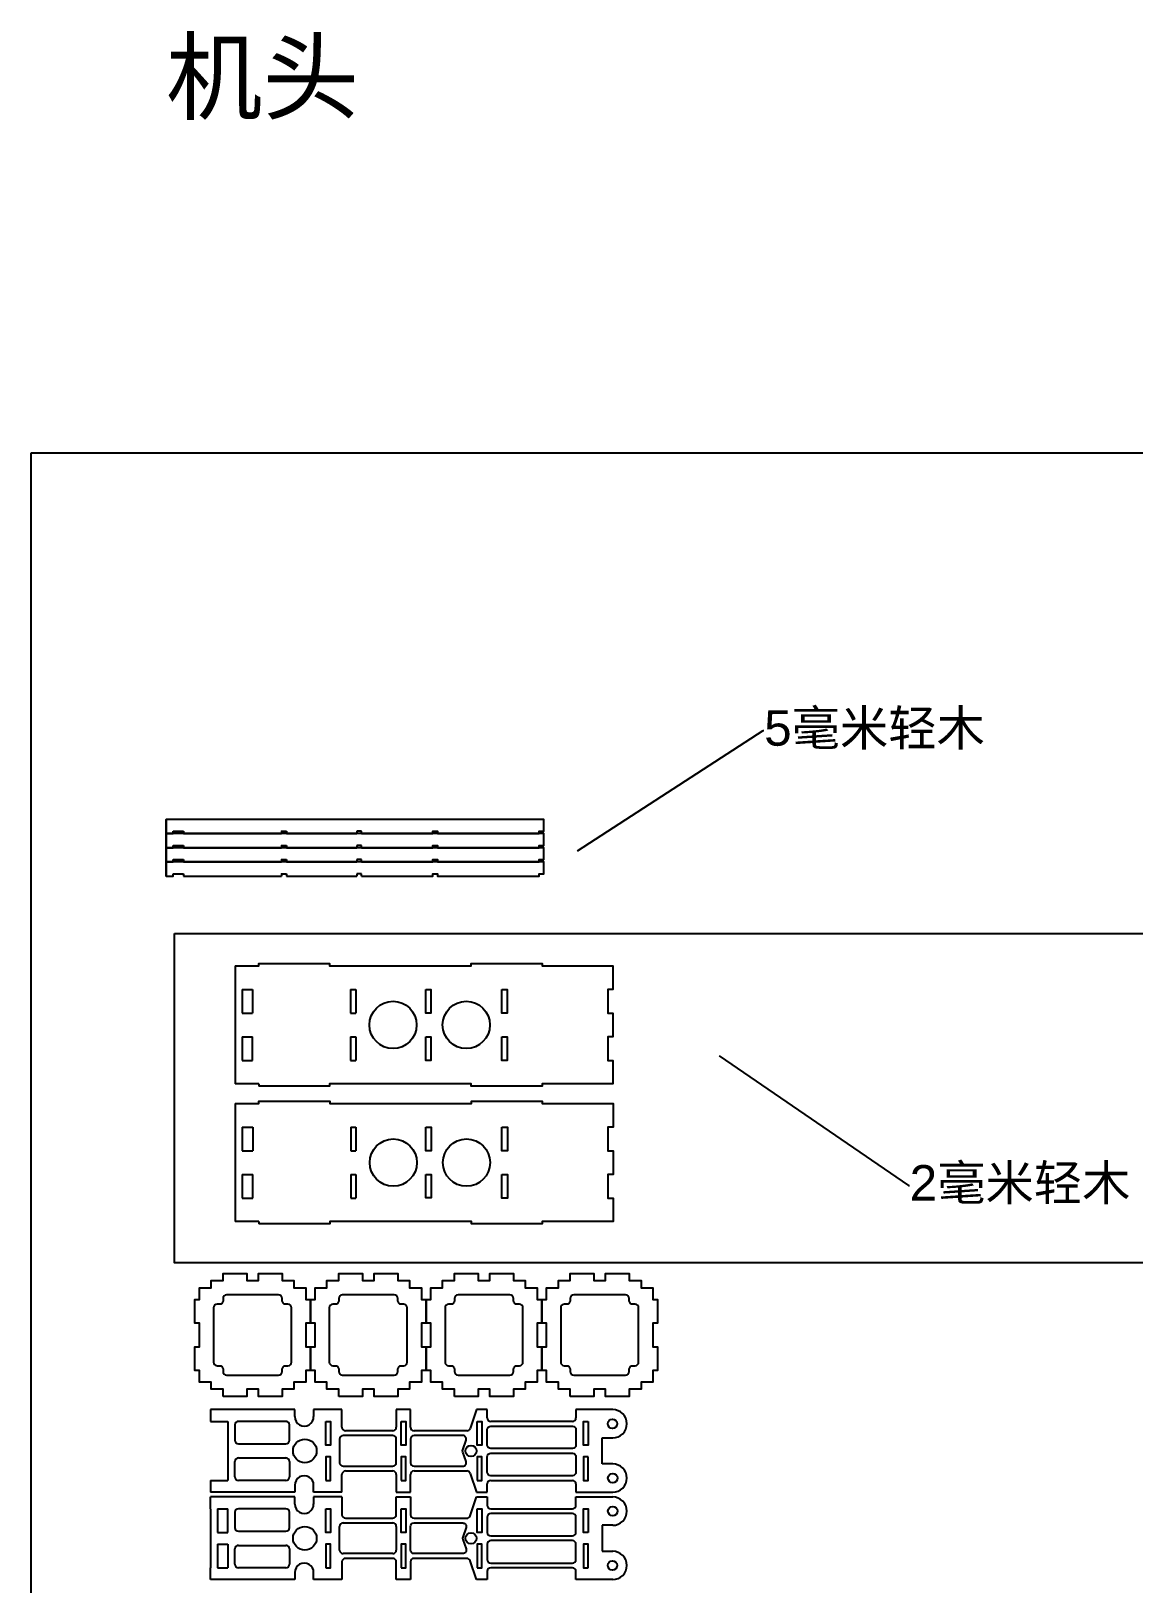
# Model space of a CAD drawing. Header units: millimetres. Extents: x 0 to 1901, y -171 to 1071.
# Drawn here: x 183 to 650, y 413 to 1071 of the extents above; entities that cross this region are included whole.
import ezdxf
from ezdxf import colors
from ezdxf.entities.mleader import LeaderData, LeaderLine
from ezdxf.math import Vec2, Vec3

# ---------------------------------------------------------------- set-up
doc = ezdxf.new("R2010")
doc.units = ezdxf.units.MM
doc.styles.get("Standard").update_dxf_attribs({"font": 'arial.ttf'})
doc.styles.add('样式 4', font='', dxfattribs={"height": 10})
doc.styles.get('样式 4').set_extended_font_data('SimSun')

msp = doc.modelspace()

# ---------------------------------------------------------------- linework, layer by layer
for p, q in [((240.14, 730.99), (240.14, 736.99)), ((240.14, 724.99), (240.14, 730.99)), ((243.14, 730.99), (243.14, 731.99)), ((243.14, 731.99), (247.54, 731.99)), ((247.54, 731.99), (247.54, 730.99)), ((247.54, 730.99), (289.07, 730.99)), ((289.07, 731.99), (289.07, 730.99)), ((291.07, 731.99), (291.07, 730.99)), ((322.92, 731.99), (320.92, 731.99)), ((320.92, 731.99), (320.92, 730.99)), ((322.92, 730.99), (322.92, 731.99)), ((240.14, 718.99), (240.14, 724.99)), ((243.14, 724.99), (243.14, 725.99)), ((243.14, 725.99), (247.54, 725.99)), ((247.54, 725.99), (247.54, 724.99)), ((247.54, 724.99), (289.07, 724.99)), ((289.07, 725.99), (289.07, 724.99)), ((291.07, 725.99), (291.07, 724.99)), ((322.92, 725.99), (320.92, 725.99)), ((320.92, 725.99), (320.92, 724.99)), ((322.92, 724.99), (322.92, 725.99)), ((240.14, 712.99), (240.14, 718.99)), ((243.14, 718.99), (243.14, 719.99)), ((243.14, 719.99), (247.54, 719.99)), ((247.54, 719.99), (247.54, 718.99)), ((247.54, 718.99), (289.07, 718.99)), ((289.07, 719.99), (289.07, 718.99)), ((291.07, 719.99), (291.07, 718.99)), ((322.92, 719.99), (320.92, 719.99)), ((320.92, 719.99), (320.92, 718.99)), ((322.92, 718.99), (322.92, 719.99)), ((243.14, 712.99), (243.14, 713.99)), ((243.14, 713.99), (247.54, 713.99)), ((247.54, 713.99), (247.54, 712.99)), ((247.54, 712.99), (289.07, 712.99)), ((289.07, 713.99), (289.07, 712.99)), ((291.07, 713.99), (291.07, 712.99)), ((322.92, 713.99), (320.92, 713.99)), ((320.92, 713.99), (320.92, 712.99)), ((322.92, 712.99), (322.92, 713.99)), ((269.32, 674.98), (274.35, 674.98)), ((269.32, 674.98), (269.32, 624.98)), ((272.32, 664.98), (276.72, 664.98)), ((272.32, 664.98), (272.32, 654.98)), ((276.72, 664.98), (276.72, 654.98)), ((318.25, 664.98), (320.45, 664.98)), ((318.25, 664.98), (318.25, 654.98)), ((320.45, 664.98), (320.45, 654.98)), ((272.32, 654.98), (276.72, 654.98)), ((318.25, 654.98), (320.45, 654.98)), ((272.32, 644.98), (276.72, 644.98)), ((272.32, 644.98), (272.32, 634.98)), ((276.72, 634.98), (276.72, 644.98)), ((318.25, 644.98), (320.45, 644.98)), ((318.25, 644.98), (318.25, 634.98)), ((320.45, 644.98), (320.45, 634.98)), ((272.32, 634.98), (276.72, 634.98)), ((318.25, 634.98), (320.45, 634.98)), ((279.35, 624.98), (269.32, 624.98)), ((279.35, 624.98), (279.35, 623.98)), ((269.42, 616.68), (274.45, 616.68)), ((269.42, 616.68), (269.42, 566.68)), ((272.42, 606.68), (276.82, 606.68)), ((272.42, 606.68), (272.42, 596.68)), ((276.82, 606.68), (276.82, 596.68)), ((318.35, 606.68), (320.55, 606.68)), ((318.35, 606.68), (318.35, 596.68)), ((320.55, 606.68), (320.55, 596.68)), ((272.42, 596.68), (276.82, 596.68)), ((318.35, 596.68), (320.55, 596.68)), ((272.42, 586.68), (276.82, 586.68)), ((272.42, 586.68), (272.42, 576.68)), ((276.82, 576.68), (276.82, 586.68)), ((318.35, 586.68), (320.55, 586.68)), ((318.35, 586.68), (318.35, 576.68)), ((320.55, 586.68), (320.55, 576.68)), ((272.42, 576.68), (276.82, 576.68)), ((318.35, 576.68), (320.55, 576.68)), ((279.45, 566.68), (269.42, 566.68)), ((279.45, 566.68), (279.45, 565.68)), ((294.63, 487.1), (258.9, 487.1)), ((258.9, 487.1), (258.9, 482.1)), ((258.9, 482.1), (258.9, 482.1)), ((258.9, 482.1), (266.3, 482.1)), ((266.3, 482.1), (266.3, 457.1)), ((258.9, 457.1), (258.9, 452.1)), ((258.9, 457.1), (266.3, 457.1)), ((294.63, 452.1), (258.9, 452.1)), ((294.63, 450.1), (258.9, 450.1)), ((258.9, 445.1), (258.9, 450.1)), ((258.9, 444.98), (258.9, 420.1)), ((261.9, 445.1), (266.3, 445.1)), ((261.9, 445.1), (261.9, 435.1)), ((266.3, 435.1), (266.3, 445.1)), ((261.9, 435.1), (266.3, 435.1)), ((261.9, 430.1), (266.3, 430.1)), ((261.9, 430.1), (261.9, 420.1)), ((266.3, 430.1), (266.3, 420.1)), ((258.9, 420.1), (258.9, 420.1)), ((258.9, 415.1), (258.9, 420.1)), ((294.63, 415.1), (258.9, 415.1)), ((261.9, 420.1), (266.3, 420.1))]:
    msp.add_line(p, q)
at = {"color": 0}
for p, q in [((284.63, 487.1), (284.63, 487.1)), ((294.63, 484.1), (294.63, 487.1)), ((314.63, 487.1), (302.63, 487.1)), ((302.63, 487.1), (302.63, 484.1)), ((314.63, 479.6), (314.63, 487.1)), ((343.63, 487.1), (337.63, 487.1)), ((337.63, 487.1), (337.63, 479.6)), ((343.63, 479.6), (343.63, 487.1)), ((371.63, 487.1), (368.89, 479.11)), ((376.13, 487.1), (371.63, 487.1)), ((376.13, 483.6), (376.13, 487.1)), ((429.28, 487.1), (413.73, 487.1)), ((413.73, 487.1), (413.73, 483.6)), ((412.23, 482.1), (377.63, 482.1)), ((313.63, 474.6), (313.63, 464.6)), ((336.13, 476.1), (315.13, 476.1)), ((336.13, 478.1), (316.13, 478.1)), ((337.63, 464.6), (337.63, 474.6)), ((367.47, 478.1), (345.13, 478.1)), ((424.8, 464.1), (424.8, 475.1)), ((424.8, 475.1), (429.28, 475.1)), ((315.13, 463.1), (336.13, 463.1)), ((316.13, 461.1), (336.13, 461.1)), ((345.13, 461.1), (367.47, 461.1)), ((429.28, 464.1), (424.8, 464.1)), ((294.63, 455.1), (294.63, 452.1)), ((302.63, 452.1), (302.63, 455.1)), ((314.63, 452.1), (314.63, 459.6)), ((337.63, 459.6), (337.63, 452.1)), ((343.63, 452.1), (343.63, 459.6)), ((368.89, 460.09), (371.63, 452.1)), ((376.13, 452.1), (376.13, 455.6)), ((377.63, 457.1), (412.23, 457.1)), ((413.73, 455.6), (413.73, 452.1)), ((284.63, 452.1), (284.63, 452.1)), ((284.63, 450.1), (284.63, 450.1)), ((294.63, 447.1), (294.63, 450.1)), ((314.63, 452.1), (302.63, 452.1)), ((314.63, 450.1), (302.63, 450.1)), ((302.63, 450.1), (302.63, 447.1)), ((314.63, 450.1), (314.63, 442.6)), ((337.63, 452.1), (343.63, 452.1)), ((337.63, 442.6), (337.63, 450.1)), ((337.63, 450.1), (343.63, 450.1)), ((343.63, 450.1), (343.63, 442.6)), ((368.89, 442.12), (371.63, 450.1)), ((371.63, 452.1), (376.13, 452.1)), ((371.63, 450.1), (376.13, 450.1)), ((376.13, 450.1), (376.13, 446.6)), ((413.73, 452.1), (429.28, 452.1)), ((413.73, 446.6), (413.73, 450.1)), ((413.73, 450.1), (429.28, 450.1)), ((316.13, 441.1), (336.13, 441.1)), ((345.13, 441.1), (367.47, 441.1)), ((377.63, 445.1), (412.23, 445.1)), ((313.63, 427.6), (313.63, 437.6)), ((315.13, 439.1), (336.13, 439.1)), ((337.63, 437.6), (337.63, 427.6)), ((429.28, 438.1), (424.8, 438.1)), ((424.8, 438.1), (424.8, 427.1)), ((314.63, 422.6), (314.63, 415.1)), ((336.13, 426.1), (315.13, 426.1)), ((336.13, 424.1), (316.13, 424.1)), ((337.63, 415.1), (337.63, 422.6)), ((343.63, 422.6), (343.63, 415.1)), ((367.47, 424.1), (345.13, 424.1)), ((371.63, 415.1), (368.89, 423.09)), ((424.8, 427.1), (429.28, 427.1)), ((284.63, 415.1), (284.63, 415.1)), ((294.63, 418.1), (294.63, 415.1)), ((302.63, 415.1), (302.63, 418.1)), ((314.63, 415.1), (302.63, 415.1)), ((343.63, 415.1), (337.63, 415.1)), ((376.13, 415.1), (371.63, 415.1)), ((376.13, 418.6), (376.13, 415.1)), ((412.23, 420.1), (377.63, 420.1)), ((413.73, 415.1), (413.73, 418.6)), ((429.28, 415.1), (413.73, 415.1))]:
    msp.add_line(p, q, dxfattribs=at)
for points in [[(182.95, 892.28), (808.19, 892.28), (808.19, 165.47), (182.95, 165.47)], [(264.26, 492.69), (264.26, 495.69), (259.26, 495.69), (259.26, 498.69), (254.26, 498.69), (254.26, 503.69), (252.26, 503.69), (252.26, 513.69), (254.26, 513.69), (254.26, 523.69), (252.26, 523.69), (252.26, 533.69), (254.26, 533.69), (254.26, 538.69), (259.26, 538.69), (259.26, 541.69), (264.26, 541.69), (264.26, 544.69), (274.26, 544.69), (274.26, 541.69), (279.26, 541.69), (279.26, 544.69), (289.26, 544.69), (289.26, 541.69), (294.26, 541.69), (294.26, 538.69), (299.26, 538.69), (299.26, 533.69), (301.26, 533.69), (301.26, 523.69), (299.26, 523.69), (299.26, 513.69), (301.26, 513.69), (301.26, 503.69), (299.26, 503.69), (299.26, 498.69), (294.26, 498.69), (294.26, 495.69), (289.26, 495.69), (289.26, 492.69), (279.26, 492.69), (279.26, 495.69), (274.26, 495.69), (274.26, 492.69)], [(313.26, 492.69), (313.26, 495.69), (308.26, 495.69), (308.26, 498.69), (303.26, 498.69), (303.26, 503.69), (301.26, 503.69), (301.26, 513.69), (303.26, 513.69), (303.26, 523.69), (301.26, 523.69), (301.26, 533.69), (303.26, 533.69), (303.26, 538.69), (308.26, 538.69), (308.26, 541.69), (313.26, 541.69), (313.26, 544.69), (323.26, 544.69), (323.26, 541.69), (328.26, 541.69), (328.26, 544.69), (338.26, 544.69), (338.26, 541.69), (343.26, 541.69), (343.26, 538.69), (348.26, 538.69), (348.26, 533.69), (350.26, 533.69), (350.26, 523.69), (348.26, 523.69), (348.26, 513.69), (350.26, 513.69), (350.26, 503.69), (348.26, 503.69), (348.26, 498.69), (343.26, 498.69), (343.26, 495.69), (338.26, 495.69), (338.26, 492.69), (328.26, 492.69), (328.26, 495.69), (323.26, 495.69), (323.26, 492.69)], [(362.26, 492.69), (362.26, 495.69), (357.26, 495.69), (357.26, 498.69), (352.26, 498.69), (352.26, 503.69), (350.26, 503.69), (350.26, 513.69), (352.26, 513.69), (352.26, 523.69), (350.26, 523.69), (350.26, 533.69), (352.26, 533.69), (352.26, 538.69), (357.26, 538.69), (357.26, 541.69), (362.26, 541.69), (362.26, 544.69), (372.26, 544.69), (372.26, 541.69), (377.26, 541.69), (377.26, 544.69), (387.26, 544.69), (387.26, 541.69), (392.26, 541.69), (392.26, 538.69), (397.26, 538.69), (397.26, 533.69), (399.26, 533.69), (399.26, 523.69), (397.26, 523.69), (397.26, 513.69), (399.26, 513.69), (399.26, 503.69), (397.26, 503.69), (397.26, 498.69), (392.26, 498.69), (392.26, 495.69), (387.26, 495.69), (387.26, 492.69), (377.26, 492.69), (377.26, 495.69), (372.26, 495.69), (372.26, 492.69)], [(411.26, 492.69), (411.26, 495.69), (406.26, 495.69), (406.26, 498.69), (401.26, 498.69), (401.26, 503.69), (399.26, 503.69), (399.26, 513.69), (401.26, 513.69), (401.26, 523.69), (399.26, 523.69), (399.26, 533.69), (401.26, 533.69), (401.26, 538.69), (406.26, 538.69), (406.26, 541.69), (411.26, 541.69), (411.26, 544.69), (421.26, 544.69), (421.26, 541.69), (426.26, 541.69), (426.26, 544.69), (436.26, 544.69), (436.26, 541.69), (441.26, 541.69), (441.26, 538.69), (446.26, 538.69), (446.26, 533.69), (448.26, 533.69), (448.26, 523.69), (446.26, 523.69), (446.26, 513.69), (448.26, 513.69), (448.26, 503.69), (446.26, 503.69), (446.26, 498.69), (441.26, 498.69), (441.26, 495.69), (436.26, 495.69), (436.26, 492.69), (426.26, 492.69), (426.26, 495.69), (421.26, 495.69), (421.26, 492.69)]]:
    msp.add_lwpolyline(points, close=True)
for points in [[(322.92, 730.99), (353.07, 730.99), (353.07, 731.98), (355.07, 731.99), (355.07, 730.99), (398.17, 730.99), (398.17, 731.99), (400.17, 731.99), (400.17, 736.99), (272.17, 736.99), (272.17, 736.99), (240.14, 736.99), (240.14, 730.99), (240.14, 730.99), (240.14, 730.99), (240.14, 730.99), (240.14, 730.99), (243.14, 730.99), (243.14, 730.99), (243.14, 730.99), (243.14, 730.99)], [(322.92, 724.99), (353.07, 724.99), (353.07, 725.98), (355.07, 725.99), (355.07, 724.99), (398.17, 724.99), (398.17, 725.99), (400.17, 725.99), (400.17, 730.99), (272.17, 730.99), (272.17, 730.99), (240.14, 730.99), (240.14, 724.99), (240.14, 724.99), (240.14, 724.99), (240.14, 724.99), (240.14, 724.99), (243.14, 724.99), (243.14, 724.99), (243.14, 724.99), (243.14, 724.99)], [(289.07, 731.99), (289.07, 731.99), (291.07, 731.99), (291.07, 731.99)], [(291.07, 730.99), (320.92, 730.99)], [(322.92, 718.99), (353.07, 718.99), (353.07, 719.98), (355.07, 719.99), (355.07, 718.99), (398.17, 718.99), (398.17, 719.99), (400.17, 719.99), (400.17, 724.99), (272.17, 724.99), (272.17, 724.99), (240.14, 724.99), (240.14, 718.99), (240.14, 718.99), (240.14, 718.99), (240.14, 718.99), (240.14, 718.99), (243.14, 718.99), (243.14, 718.99), (243.14, 718.99), (243.14, 718.99)], [(289.07, 725.99), (289.07, 725.99), (291.07, 725.99), (291.07, 725.99)], [(291.07, 724.99), (320.92, 724.99)], [(322.92, 712.99), (353.07, 712.99), (353.07, 713.98), (355.07, 713.99), (355.07, 712.99), (398.17, 712.99), (398.17, 713.99), (400.17, 713.99), (400.17, 718.99), (272.17, 718.99), (272.17, 718.99), (240.14, 718.99), (240.14, 712.99), (240.14, 712.99), (240.14, 712.99), (240.14, 712.99), (240.14, 712.99), (243.14, 712.99), (243.14, 712.99), (243.14, 712.99), (243.14, 712.99)], [(289.07, 719.99), (289.07, 719.99), (291.07, 719.99), (291.07, 719.99)], [(291.07, 718.99), (320.92, 718.99)], [(289.07, 713.99), (289.07, 713.99), (291.07, 713.99), (291.07, 713.99)], [(291.07, 712.99), (320.92, 712.99)]]:
    msp.add_lwpolyline(points)
at = {"color": 2}
msp.add_lwpolyline([(243.63, 688.71), (762.95, 688.71), (762.95, 549.3), (243.63, 549.3)], close=True, dxfattribs=at)
at = {"color": 0}
for points in [[(274.35, 674.98), (274.35, 674.98), (279.35, 674.98), (279.35, 675.98), (309.35, 675.98), (309.35, 674.98), (369.35, 674.98), (369.35, 675.98), (399.35, 675.98), (399.35, 674.98), (429.35, 674.98), (429.35, 664.98), (427.15, 664.98), (427.15, 654.98), (429.35, 654.98), (429.35, 644.98), (427.15, 644.98), (427.15, 634.98), (429.35, 634.98), (429.35, 624.98), (399.35, 624.98), (399.35, 623.98), (369.35, 623.98), (369.35, 624.98), (322.35, 624.98), (322.35, 624.98), (316.35, 624.98), (316.35, 624.98), (309.35, 624.98), (309.35, 623.98), (279.35, 623.98)], [(274.45, 616.68), (274.45, 616.68), (279.45, 616.68), (279.45, 617.68), (309.45, 617.68), (309.45, 616.68), (369.45, 616.68), (369.45, 617.68), (399.45, 617.68), (399.45, 616.68), (429.45, 616.68), (429.45, 606.68), (427.25, 606.68), (427.25, 596.68), (429.45, 596.68), (429.45, 586.68), (427.25, 586.68), (427.25, 576.68), (429.45, 576.68), (429.45, 566.68), (399.45, 566.68), (399.45, 565.68), (369.45, 565.68), (369.45, 566.68), (322.45, 566.68), (322.45, 566.68), (316.45, 566.68), (316.45, 566.68), (309.45, 566.68), (309.45, 565.68), (279.45, 565.68)], [(269.3, 480.6), (269.3, 474.1)], [(290.88, 482.1), (270.8, 482.1)], [(292.38, 474.1), (292.38, 480.6)], [(270.8, 472.6), (290.88, 472.6)], [(269.3, 458.6), (269.3, 465.1)], [(270.8, 466.6), (290.88, 466.6)], [(292.38, 465.1), (292.38, 458.6)], [(290.88, 457.1), (270.8, 457.1)], [(269.3, 443.6), (269.3, 437.1)], [(290.88, 445.1), (270.8, 445.1)], [(292.38, 437.1), (292.38, 443.6)], [(270.8, 435.6), (290.88, 435.6)], [(269.3, 421.6), (269.3, 428.1)], [(270.8, 429.6), (290.88, 429.6)], [(292.38, 428.1), (292.38, 421.6)], [(290.88, 420.1), (270.8, 420.1)]]:
    msp.add_lwpolyline(points, dxfattribs=at)
for points in [[(350.1, 664.98), (352.3, 664.97), (352.3, 654.98), (350.1, 654.98)], [(382.25, 664.98), (384.55, 664.97), (384.55, 654.98), (382.25, 654.98)], [(350.1, 644.98), (352.3, 644.97), (352.3, 634.98), (350.1, 634.98)], [(382.25, 644.98), (384.55, 644.97), (384.55, 634.98), (382.25, 634.98)], [(350.2, 606.68), (352.4, 606.67), (352.4, 596.68), (350.2, 596.68)], [(382.35, 606.68), (384.65, 606.67), (384.65, 596.68), (382.35, 596.68)], [(350.2, 586.69), (352.4, 586.68), (352.4, 576.69), (350.2, 576.69)], [(382.35, 586.68), (384.65, 586.67), (384.65, 576.68), (382.35, 576.68)], [(307.83, 482.1), (309.83, 482.1), (309.83, 472.1), (307.83, 472.1)], [(339.67, 482.1), (341.67, 482.1), (341.67, 472.1), (339.67, 472.1)], [(371.83, 482.1), (373.83, 482.1), (373.83, 472.1), (371.83, 472.1)], [(418.93, 482.1), (418.93, 472.1), (416.93, 472.1), (416.93, 482.1)], [(307.83, 457.1), (309.83, 457.1), (309.83, 467.1), (307.83, 467.1)], [(339.63, 457.1), (341.63, 457.1), (341.63, 467.1), (339.63, 467.1)], [(371.83, 457.1), (373.83, 457.1), (373.83, 467.1), (371.83, 467.1)], [(418.93, 467.1), (416.93, 467.1), (416.93, 457.1), (418.93, 457.1)], [(307.83, 445.1), (309.83, 445.1), (309.83, 435.1), (307.83, 435.1)], [(339.63, 445.1), (341.63, 445.1), (341.63, 435.11), (339.63, 435.1)], [(371.83, 445.1), (373.83, 445.1), (373.83, 435.1), (371.83, 435.1)], [(418.93, 435.1), (416.93, 435.1), (416.93, 445.1), (418.93, 445.1)], [(307.83, 420.1), (309.83, 420.1), (309.83, 430.1), (307.83, 430.1)], [(339.67, 420.1), (341.67, 420.1), (341.67, 430.1), (339.67, 430.1)], [(371.83, 420.1), (373.83, 420.1), (373.83, 430.1), (371.83, 430.1)], [(418.93, 420.1), (418.93, 430.1), (416.93, 430.1), (416.93, 420.1)]]:
    msp.add_lwpolyline(points, close=True, dxfattribs=at)
for points in [[(293.26, 530.19, 0.414214), (291.76, 531.69), (290.76, 531.69, -0.414214), (289.26, 533.19), (289.26, 534.19, 0.414214), (287.76, 535.69), (265.76, 535.69, 0.414214), (264.26, 534.19), (264.26, 533.19, -0.414214), (262.76, 531.69), (261.76, 531.69, 0.414214), (260.26, 530.19), (260.26, 507.19, 0.414214), (261.76, 505.69), (262.76, 505.69, -0.414214), (264.26, 504.19), (264.26, 503.19, 0.414214), (265.76, 501.69), (287.76, 501.69, 0.414214), (289.26, 503.19), (289.26, 504.19, -0.414214), (290.76, 505.69), (291.76, 505.69, 0.414214), (293.26, 507.19)], [(342.26, 530.19, 0.414214), (340.76, 531.69), (339.76, 531.69, -0.414214), (338.26, 533.19), (338.26, 534.19, 0.414214), (336.76, 535.69), (314.76, 535.69, 0.414214), (313.26, 534.19), (313.26, 533.19, -0.414214), (311.76, 531.69), (310.76, 531.69, 0.414214), (309.26, 530.19), (309.26, 507.19, 0.414214), (310.76, 505.69), (311.76, 505.69, -0.414214), (313.26, 504.19), (313.26, 503.19, 0.414214), (314.76, 501.69), (336.76, 501.69, 0.414214), (338.26, 503.19), (338.26, 504.19, -0.414214), (339.76, 505.69), (340.76, 505.69, 0.414214), (342.26, 507.19)], [(391.26, 530.19, 0.414214), (389.76, 531.69), (388.76, 531.69, -0.414214), (387.26, 533.19), (387.26, 534.19, 0.414214), (385.76, 535.69), (363.76, 535.69, 0.414214), (362.26, 534.19), (362.26, 533.19, -0.414214), (360.76, 531.69), (359.76, 531.69, 0.414214), (358.26, 530.19), (358.26, 507.19, 0.414214), (359.76, 505.69), (360.76, 505.69, -0.414214), (362.26, 504.19), (362.26, 503.19, 0.414214), (363.76, 501.69), (385.76, 501.69, 0.414214), (387.26, 503.19), (387.26, 504.19, -0.414214), (388.76, 505.69), (389.76, 505.69, 0.414214), (391.26, 507.19)], [(440.26, 530.19, 0.414214), (438.76, 531.69), (437.76, 531.69, -0.414214), (436.26, 533.19), (436.26, 534.19, 0.414214), (434.76, 535.69), (412.76, 535.69, 0.414214), (411.26, 534.19), (411.26, 533.19, -0.414214), (409.76, 531.69), (408.76, 531.69, 0.414214), (407.26, 530.19), (407.26, 507.19, 0.414214), (408.76, 505.69), (409.76, 505.69, -0.414214), (411.26, 504.19), (411.26, 503.19, 0.414214), (412.76, 501.69), (434.76, 501.69, 0.414214), (436.26, 503.19), (436.26, 504.19, -0.414214), (437.76, 505.69), (438.76, 505.69, 0.414214), (440.26, 507.19)]]:
    msp.add_lwpolyline(points, format="xyb", close=True)
for points in [[(376.13, 472.1), (376.13, 478.6, -0.414214), (377.63, 480.1), (412.23, 480.1, -0.414214), (413.73, 478.6), (413.73, 472.1, -0.414214), (412.23, 470.6), (377.63, 470.6, -0.414214)], [(367.17, 474.11, 0.514618), (365.76, 476.1), (345.13, 476.1, 0.414214), (343.63, 474.6), (343.63, 464.6, 0.414214), (345.13, 463.1), (365.76, 463.1, 0.514618), (367.17, 465.09), (365.79, 469.11, -0.166667), (365.79, 470.09)], [(413.73, 467.1), (413.73, 460.6, -0.414214), (412.23, 459.1), (377.63, 459.1, -0.414214), (376.13, 460.6), (376.13, 467.1, -0.414214), (377.63, 468.6), (412.23, 468.6, -0.414214)], [(413.73, 435.1), (413.73, 441.6, 0.414214), (412.23, 443.1), (377.63, 443.1, 0.414214), (376.13, 441.6), (376.13, 435.1, 0.414214), (377.63, 433.6), (412.23, 433.6, 0.414214)], [(367.17, 428.09, -0.514618), (365.76, 426.1), (345.13, 426.1, -0.414214), (343.63, 427.6), (343.63, 437.6, -0.414214), (345.13, 439.1), (365.76, 439.1, -0.514618), (367.17, 437.12), (365.79, 433.09, 0.166667), (365.79, 432.12)], [(376.13, 430.1), (376.13, 423.6, 0.414214), (377.63, 422.1), (412.23, 422.1, 0.414214), (413.73, 423.6), (413.73, 430.1, 0.414214), (412.23, 431.6), (377.63, 431.6, 0.414214)]]:
    msp.add_lwpolyline(points, format="xyb", close=True, dxfattribs=at)
for centre, radius in [((336.25, 649.98), 10), ((367.25, 649.98), 10), ((336.35, 591.68), 10), ((367.35, 591.68), 10), ((298.9, 469.6), 5), ((369.28, 469.6), 2.35), ((298.9, 432.6), 5), ((369.28, 432.6), 2.35)]:
    msp.add_circle(centre, radius, dxfattribs=at)
for centre in [(429.17, 481.1), (429.28, 458.1), (429.28, 444.1), (429.17, 421.1)]:
    msp.add_circle(centre, 2)
for centre, radius, start, end in [((429.28, 481.1), 6, 270, 90), ((298.63, 484.1), 4, 180, 0.96341), ((377.63, 483.6), 1.5, 180, 270), ((412.23, 483.6), 1.5, 270, 0), ((315.13, 474.6), 1.5, 90, 180), ((316.13, 479.6), 1.5, 180, 270), ((336.13, 479.6), 1.5, 270, 0), ((336.13, 474.6), 1.5, 0, 90), ((345.13, 479.6), 1.5, 180, 270), ((367.47, 479.6), 1.5, 270, 341.07536), ((315.13, 464.6), 1.5, 180, 270), ((316.13, 459.6), 1.5, 90, 180), ((336.13, 464.6), 1.5, 270, 0), ((336.13, 459.6), 1.5, 0, 90), ((345.13, 459.6), 1.5, 90, 180), ((367.47, 459.6), 1.5, 18.92464, 90), ((429.28, 458.1), 6, 270, 90), ((298.63, 455.1), 4, 359.03659, 180), ((377.63, 455.6), 1.5, 90, 180), ((412.23, 455.6), 1.5, 0, 90), ((298.63, 447.1), 4, 180, 0.96341), ((429.28, 444.1), 6, 270, 90), ((316.13, 442.6), 1.5, 180, 270), ((336.13, 442.6), 1.5, 270, 0), ((345.13, 442.6), 1.5, 180, 270), ((367.47, 442.6), 1.5, 270, 341.07536), ((377.63, 446.6), 1.5, 180, 270), ((412.23, 446.6), 1.5, 270, 0), ((315.13, 437.6), 1.5, 90, 180), ((336.13, 437.6), 1.5, 0, 90), ((315.13, 427.6), 1.5, 180, 270), ((336.13, 427.6), 1.5, 270, 0), ((298.63, 418.1), 4, 359.03659, 180), ((316.13, 422.6), 1.5, 90, 180), ((336.13, 422.6), 1.5, 0, 90), ((345.13, 422.6), 1.5, 90, 180), ((367.47, 422.6), 1.5, 18.92464, 90), ((429.28, 421.1), 6, 270, 90), ((377.63, 418.6), 1.5, 90, 180), ((412.23, 418.6), 1.5, 0, 90)]:
    msp.add_arc(centre, radius, start, end, dxfattribs=at)
for centre, start, end in [((270.8, 480.6), 90, 180), ((290.88, 480.6), 0, 90), ((270.8, 474.1), 180, 270), ((290.88, 474.1), 270, 0), ((270.8, 465.1), 90, 180), ((290.88, 465.1), 0, 90), ((270.8, 458.6), 180, 270), ((290.88, 458.6), 270, 0), ((270.8, 443.6), 90, 180), ((290.88, 443.6), 0, 90), ((270.8, 437.1), 180, 270), ((290.88, 437.1), 270, 0), ((270.8, 428.1), 90, 180), ((290.88, 428.1), 0, 90), ((270.8, 421.6), 180, 270), ((290.88, 421.6), 270, 0)]:
    msp.add_arc(centre, 1.5, start, end)

# ---------------------------------------------------------------- texts
at = {"insert": (240.02, 1066.44), "char_height": 30, "attachment_point": 1, "style": '样式 4'}
msp.add_mtext_dynamic_manual_height_columns('机头', width=146.2891, gutter_width=50, heights=[0], dxfattribs=at)

# ---------------------------------------------------------------- leaders
ml = msp.add_multileader_mtext('Standard')
ml.set_content('5{\\fSimSun|b0|i0|c134|p2;毫米轻木}', color=256)
ml.set_leader_properties()
ml.build(insert=Vec2(0, 0))
ml.multileader.update_dxf_attribs({"text_right_attachment_type": 6, "dogleg_length": 0.36, "arrow_head_size": 0.18})
ctx = ml.context
ctx.base_point, ctx.char_height, ctx.arrow_head_size, ctx.landing_gap_size, ctx.plane_origin = Vec3(493.32, 774.63), 15, 0.18, 0.09, Vec3(414.28, 723.62)
ctx.right_attachment = 6
notes = []
notes.append((ctx, [(0, (1, 1, 0), (492.96, 774.63), (1, 0), 0.36, [(0, [(414.28, 723.62)], 0, [])])]))
ctx.mtext.insert, ctx.mtext.flow_direction = Vec3(493.41, 783.21), 5
ml = msp.add_multileader_mtext('Standard')
ml.set_content('2{\\fSimSun|b0|i0|c134|p2;毫米轻木}', color=256)
ml.set_leader_properties()
ml.build(insert=Vec2(0, 0))
ml.multileader.update_dxf_attribs({"text_right_attachment_type": 6, "dogleg_length": 0.36, "arrow_head_size": 0.18})
ctx = ml.context
ctx.base_point, ctx.char_height, ctx.arrow_head_size, ctx.landing_gap_size, ctx.plane_origin = Vec3(554.95, 582.04), 15, 0.18, 0.09, Vec3(474.21, 636.96)
ctx.right_attachment = 6
notes.append((ctx, [(0, (1, 1, 0), (554.59, 582.04), (1, 0), 0.36, [(0, [(474.21, 636.96)], 0, [])])]))
ctx.mtext.insert, ctx.mtext.flow_direction = Vec3(555.04, 590.63), 5
for ctx, leaders in notes:
    for number, flags, end, landing, length, lines in leaders:
        leader = LeaderData()
        leader.index, (leader.has_last_leader_line, leader.has_dogleg_vector, leader.attachment_direction) = number, flags
        leader.last_leader_point, leader.dogleg_vector, leader.dogleg_length = Vec3(end), Vec3(landing), length
        for number, points, colour, breaks in lines:
            line = LeaderLine()
            line.index, line.vertices, line.color, line.breaks = number, Vec3.list(points), colors.encode_raw_color(colour), breaks
            leader.lines.append(line)
        ctx.leaders.append(leader)

doc.saveas('drawing.dxf')
